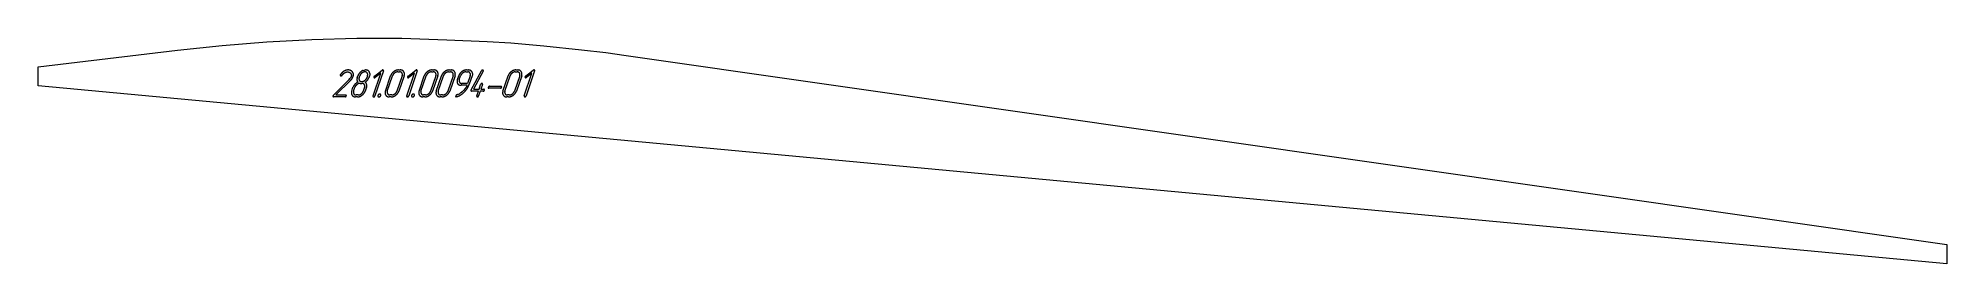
# Model space of a CAD drawing. Header units: millimetres. Extents: x 13 to 1986, y -177 to 57.
import ezdxf

# ---------------------------------------------------------------- set-up
doc = ezdxf.new("R2010")
doc.units = ezdxf.units.MM
doc.linetypes.add('K5LT_BASIC', pattern=[0])
doc.layers.add('Engraving', color=7, linetype='Continuous')

msp = doc.modelspace()

# ---------------------------------------------------------------- linework, layer by layer
at = {"color": 143, "linetype": 'K5LT_BASIC', "lineweight": 15, "true_color": 0x33acca}
for p, q in [((13.3, 27.3), (157.1, 44.5)), ((157.1, 44.5), (203.5, 49.1)), ((203.5, 49.1), (249.7, 53.1)), ((249.7, 53.1), (296.2, 55.6)), ((296.2, 55.6), (342.7, 56.9)), ((342.7, 56.9), (389.2, 56.9)), ((389.2, 56.9), (435.6, 55.1)), ((435.6, 55.1), (477.3, 53.5)), ((477.3, 53.5), (501.7, 52.1)), ((501.7, 52.1), (535.8, 49)), ((535.8, 49), (574.8, 44.9)), ((574.8, 44.9), (600, 41.9)), ((600, 41.9), (620.9, 39)), ((13.1, 7.3), (13.3, 27.3)), ((620.9, 39), (1986.3, -157.1)), ((1986.4, -177.1), (13.1, 7.3)), ((1986.3, -157.1), (1986.4, -177.1))]:
    msp.add_line(p, q, dxfattribs=at)
at = {"layer": 'Engraving', "color": 143, "linetype": 'K5LT_BASIC', "lineweight": 15, "true_color": 0x33acca}
for p, q in [((349.2, 23.5), (350.4, 23.8)), ((350.4, 23.8), (351.1, 23.9)), ((351.1, 23.9), (351.7, 23.9)), ((356, 20.2), (356, 19.2)), ((359.3, -3), (367.3, 20.5)), ((360.7, 17.6), (368.7, 23.6)), ((370.1, 22.9), (361.3, -3)), ((367.3, 20.5), (361.6, 16.2)), ((384.8, 21.9), (386.8, 21.9)), ((385.5, 23.9), (387.5, 23.9)), ((394.2, -3), (402.1, 20.5)), ((395.5, 17.6), (403.5, 23.6)), ((405, 22.9), (396.2, -3)), ((402.1, 20.5), (396.4, 16.2)), ((419.7, 21.9), (421.6, 21.9)), ((420.3, 23.9), (422.3, 23.9)), ((437.4, 21.9), (439.4, 21.9)), ((438.1, 23.9), (440.1, 23.9)), ((455.2, 21.9), (457.2, 21.9)), ((455.9, 23.9), (457.9, 23.9)), ((460.7, 3.2), (471.4, 23.1)), ((462.2, 20.2), (462.2, 19.2)), ((473.2, 22.7), (463.2, 4)), ((472, 23.7), (472.7, 23.9)), ((473.3, 22.9), (473.2, 22.7)), ((506.3, 21.9), (508.3, 21.9)), ((507, 23.9), (509, 23.9)), ((515.7, -3), (523.6, 20.5)), ((517, 17.6), (525, 23.6)), ((526.4, 22.9), (517.7, -3)), ((523.6, 20.5), (517.9, 16.2)), ((318.2, -2.4), (334.7, 14.1)), ((336, 13), (321, -2)), ((325.6, 18.8), (325.7, 19.2)), ((334.7, 14.1), (335.4, 14.9)), ((335.4, 14.9), (335.9, 15.6)), ((337.3, 2), (338.6, 6)), ((339.3, 2), (340.6, 6)), ((343, 15.9), (343.7, 18)), ((345, 15.9), (345.7, 17.9)), ((346, 10), (347.9, 10)), ((350.6, 6), (349.2, 2)), ((352.6, 6), (351.2, 2)), ((353.6, 17.9), (353, 15.9)), ((355.6, 17.9), (355, 15.9)), ((355.9, 18.6), (355.6, 17.9)), ((356, 19.2), (355.9, 18.6)), ((372.1, 2), (377.5, 17.9)), ((374.1, 2), (379.5, 17.9)), ((389.5, 17.9), (384.1, 2)), ((391.5, 17.9), (386.1, 2)), ((406.9, 2), (412.3, 17.9)), ((408.9, 2), (414.3, 17.9)), ((424.3, 17.9), (418.9, 2)), ((426.3, 17.9), (420.9, 2)), ((424.7, 2), (430.1, 17.9)), ((426.7, 2), (432.1, 17.9)), ((442.1, 17.9), (436.7, 2)), ((444.1, 17.9), (438.7, 2)), ((446.5, 13.9), (447.9, 17.9)), ((448.5, 13.9), (449.9, 17.9)), ((456.5, 8), (450.5, 8)), ((457.1, 10), (451.2, 10)), ((459.8, 17.9), (457.1, 10)), ((461.8, 17.9), (458.8, 9.1)), ((460.6, 3), (460.7, 3.2)), ((468.2, 2), (461.3, 2)), ((462, 18.5), (461.8, 17.9)), ((462.2, 19.2), (462, 18.5)), ((463.2, 4), (468.9, 4)), ((466.5, -3), (468.2, 2)), ((470.2, 2), (468.5, -3)), ((468.9, 4), (470.6, 9)), ((473.2, 2), (470.2, 2)), ((472.6, 9), (470.9, 4)), ((470.9, 4), (473.9, 4)), ((491, 5), (479.1, 5)), ((479.7, 7), (491.7, 7)), ((493.6, 2), (499, 17.9)), ((495.6, 2), (501, 17.9)), ((511, 17.9), (505.6, 2)), ((513, 17.9), (507.6, 2)), ((330.4, -4), (318.5, -4)), ((321, -2), (331.1, -2)), ((343.2, -4), (341.2, -4)), ((343.9, -2), (341.9, -2)), ((378, -4), (376.1, -4)), ((378.7, -2), (376.7, -2)), ((412.9, -4), (410.9, -4)), ((413.5, -2), (411.5, -2)), ((430.6, -4), (428.6, -4)), ((431.3, -2), (429.3, -2)), ((445.8, -3.9), (445.4, -4)), ((447.6, -1.3), (448.6, -0.8)), ((448.6, -0.8), (448.9, -0.6)), ((448.9, -0.6), (449.5, -0.2)), ((499.5, -4), (497.5, -4)), ((500.2, -2), (498.2, -2))]:
    msp.add_line(p, q, dxfattribs=at)
for points in [[(329.6, 22.8), (327.4, 21.6), (325.7, 19.2)], [(327.4, 18.5), (328.8, 20.3), (330.2, 21.1)], [(333.6, 23.9), (331.5, 23.9), (329.6, 22.8)], [(330.2, 21.1), (331.6, 21.9), (333, 21.9)], [(333, 21.9), (334, 21.9), (334.8, 21.5)], [(338, 22), (336.4, 23.9), (333.6, 23.9)], [(334.8, 21.5), (335.7, 21.1), (336.2, 20.5)], [(336.2, 20.5), (337.3, 19.1), (336.7, 17.1)], [(338.7, 17.1), (339.7, 19.9), (338, 22)], [(346.9, 22.2), (344.5, 20.3), (343.7, 18)], [(347.8, 20.8), (346.3, 19.6), (345.7, 17.9)], [(349.2, 23.5), (348, 23), (346.9, 22.2)], [(351, 21.9), (349.4, 21.9), (347.8, 20.8)], [(353.4, 20.7), (352.7, 21.9), (351, 21.9)], [(355.4, 22.2), (354.1, 23.9), (351.7, 23.9)], [(353.6, 17.9), (354.2, 19.6), (353.4, 20.7)], [(356, 20.2), (355.9, 21.3), (355.4, 22.2)], [(369.4, 23.9), (369.1, 23.9), (368.7, 23.6)], [(370.1, 23.6), (369.8, 23.9), (369.4, 23.9)], [(370.1, 22.9), (370.3, 23.3), (370.1, 23.6)], [(380.7, 22.1), (378.3, 20.3), (377.5, 17.9)], [(381.6, 20.7), (380.1, 19.6), (379.5, 17.9)], [(385.5, 23.9), (383, 23.9), (380.7, 22.1)], [(384.8, 21.9), (383.2, 21.9), (381.6, 20.7)], [(389.3, 20.7), (388.5, 21.9), (386.8, 21.9)], [(391.1, 22.1), (390, 23.9), (387.5, 23.9)], [(389.5, 17.9), (390, 19.5), (389.3, 20.7)], [(391.5, 17.9), (392.3, 20.4), (391.1, 22.1)], [(404.3, 23.9), (403.9, 23.9), (403.5, 23.6)], [(404.9, 23.6), (404.7, 23.9), (404.3, 23.9)], [(405, 22.9), (405.1, 23.3), (404.9, 23.6)], [(415.5, 22.1), (413.1, 20.3), (412.3, 17.9)], [(416.4, 20.7), (414.9, 19.6), (414.3, 17.9)], [(420.3, 23.9), (417.8, 23.9), (415.5, 22.1)], [(419.7, 21.9), (418, 21.9), (416.4, 20.7)], [(424.1, 20.7), (423.3, 21.9), (421.6, 21.9)], [(426, 22.1), (424.8, 23.9), (422.3, 23.9)], [(424.3, 17.9), (424.8, 19.5), (424.1, 20.7)], [(426.3, 17.9), (427.1, 20.4), (426, 22.1)], [(433.3, 22.1), (430.9, 20.3), (430.1, 17.9)], [(434.2, 20.7), (432.7, 19.6), (432.1, 17.9)], [(438.1, 23.9), (435.6, 23.9), (433.3, 22.1)], [(437.4, 21.9), (435.8, 21.9), (434.2, 20.7)], [(441.9, 20.7), (441.1, 21.9), (439.4, 21.9)], [(443.7, 22.1), (442.6, 23.9), (440.1, 23.9)], [(442.1, 17.9), (442.6, 19.5), (441.9, 20.7)], [(444.1, 17.9), (444.9, 20.4), (443.7, 22.1)], [(451.1, 22.1), (448.7, 20.3), (447.9, 17.9)], [(452, 20.7), (450.5, 19.6), (449.9, 17.9)], [(455.9, 23.9), (453.4, 23.9), (451.1, 22.1)], [(455.2, 21.9), (453.5, 21.9), (452, 20.7)], [(459.6, 20.7), (458.9, 21.9), (457.2, 21.9)], [(461.5, 22.1), (460.4, 23.9), (457.9, 23.9)], [(459.8, 17.9), (460.4, 19.6), (459.6, 20.7)], [(462.2, 20.2), (462.1, 21.3), (461.5, 22.1)], [(472, 23.7), (471.6, 23.5), (471.4, 23.1)], [(473.3, 23.6), (473.1, 23.9), (472.7, 23.9)], [(473.3, 22.9), (473.5, 23.4), (473.3, 23.6)], [(502.2, 22.1), (499.8, 20.3), (499, 17.9)], [(503.1, 20.7), (501.6, 19.6), (501, 17.9)], [(507, 23.9), (504.5, 23.9), (502.2, 22.1)], [(506.3, 21.9), (504.7, 21.9), (503.1, 20.7)], [(510.8, 20.7), (510, 21.9), (508.3, 21.9)], [(512.6, 22.1), (511.5, 23.9), (509, 23.9)], [(511, 17.9), (511.5, 19.5), (510.8, 20.7)], [(513, 17.9), (513.8, 20.4), (512.6, 22.1)], [(525.8, 23.9), (525.4, 23.9), (525, 23.6)], [(526.4, 23.6), (526.2, 23.9), (525.8, 23.9)], [(526.4, 22.9), (526.6, 23.3), (526.4, 23.6)], [(325.6, 18.8), (325.4, 18.4), (325.6, 18.1)], [(325.6, 18.1), (325.9, 17.8), (326.3, 17.8)], [(326.3, 17.8), (326.6, 17.9), (326.9, 18)], [(326.9, 18), (327.2, 18.2), (327.4, 18.5)], [(336.7, 17.1), (336.4, 16.3), (335.9, 15.6)], [(336, 13), (337.2, 14.2), (337.8, 15.2)], [(337.3, 2), (336.4, -0.5), (337.7, -2.2)], [(337.8, 15.2), (338.4, 16.1), (338.7, 17.1)], [(340.5, 8.9), (339.2, 7.5), (338.6, 6)], [(339.3, 2), (338.7, 0.4), (339.5, -0.8)], [(343.6, 11.3), (341.8, 10.3), (340.5, 8.9)], [(342.8, 8.8), (341.2, 7.6), (340.6, 6)], [(343, 15.9), (342.5, 14.5), (342.7, 13.3)], [(342.7, 13.3), (342.9, 12.1), (343.6, 11.3)], [(346, 10), (344.3, 10), (342.8, 8.8)], [(345, 15.9), (344.4, 14.3), (345.2, 13.1)], [(345.2, 13.1), (346, 11.9), (347.6, 11.9)], [(347.1, -0.8), (348.7, 0.3), (349.2, 2)], [(347.6, 11.9), (349.2, 11.9), (350.8, 13.1)], [(350.4, 8.8), (349.6, 10), (347.9, 10)], [(348, -2.2), (350.4, -0.5), (351.2, 2)], [(350.6, 6), (351.1, 7.6), (350.4, 8.8)], [(350.8, 13.1), (352.4, 14.2), (353, 15.9)], [(351.2, 11.3), (352.6, 12.2), (353.5, 13.3)], [(352.7, 9.1), (352.3, 10.6), (351.2, 11.3)], [(352.6, 6), (353.1, 7.7), (352.7, 9.1)], [(353.5, 13.3), (354.5, 14.5), (355, 15.9)], [(360.2, 16.9), (360, 16.5), (360.2, 16.2)], [(360.7, 17.6), (360.2, 17.1), (360.2, 16.9)], [(360.2, 16.2), (360.4, 15.9), (360.8, 15.9)], [(360.8, 15.9), (361.2, 15.9), (361.6, 16.2)], [(372.1, 2), (371.3, -0.5), (372.5, -2.2)], [(374.1, 2), (373.6, 0.4), (374.4, -0.8)], [(381.9, -0.8), (383.5, 0.3), (384.1, 2)], [(382.9, -2.2), (385.2, -0.4), (386.1, 2)], [(395, 16.9), (394.8, 16.5), (395, 16.2)], [(395.5, 17.6), (395, 17.1), (395, 16.9)], [(395, 16.2), (395.2, 15.9), (395.7, 15.9)], [(395.7, 15.9), (396, 15.9), (396.4, 16.2)], [(406.9, 2), (406.1, -0.5), (407.3, -2.2)], [(408.9, 2), (408.4, 0.4), (409.2, -0.8)], [(416.7, -0.8), (418.3, 0.3), (418.9, 2)], [(417.7, -2.2), (420, -0.4), (420.9, 2)], [(424.7, 2), (423.9, -0.5), (425.1, -2.2)], [(426.7, 2), (426.2, 0.4), (427, -0.8)], [(434.5, -0.8), (436.1, 0.3), (436.7, 2)], [(435.5, -2.2), (437.8, -0.4), (438.7, 2)], [(445.8, -3.9), (450.5, -2.3), (454.1, 1.5)], [(446.5, 13.9), (445.7, 11.4), (446.8, 9.7)], [(446.8, 9.7), (448, 8), (450.5, 8)], [(448.5, 13.9), (448, 12.3), (448.8, 11.1)], [(448.8, 11.1), (449.6, 10), (451.2, 10)], [(452.8, 2.5), (451, 0.8), (449.5, -0.2)], [(455, 5.2), (453.9, 3.7), (452.8, 2.5)], [(454.1, 1.5), (457.4, 4.9), (458.8, 9.1)], [(456.5, 8), (456, 6.7), (455, 5.2)], [(460.6, 3), (460.5, 2.6), (460.6, 2.3)], [(460.6, 2.3), (460.8, 2), (461.3, 2)], [(471.1, 9.6), (470.7, 9.3), (470.6, 9)], [(471.9, 10), (471.5, 10), (471.1, 9.6)], [(472.5, 9.7), (472.3, 10), (471.9, 10)], [(472.6, 9), (472.7, 9.5), (472.5, 9.7)], [(473.2, 2), (473.7, 2), (474.1, 2.3)], [(474.5, 3.7), (474.3, 4), (473.9, 4)], [(474.1, 2.3), (474.4, 2.6), (474.6, 3)], [(474.6, 3), (474.7, 3.4), (474.5, 3.7)], [(478.4, 6), (478.3, 5.6), (478.4, 5.3)], [(478.9, 6.6), (478.5, 6.2), (478.4, 6)], [(478.4, 5.3), (478.6, 5), (479.1, 5)], [(479.7, 7), (479.2, 7), (478.9, 6.6)], [(491, 5), (491.5, 5), (491.8, 5.3)], [(492.2, 6.7), (492, 7), (491.7, 7)], [(491.8, 5.3), (492.2, 5.6), (492.3, 6)], [(492.3, 6), (492.5, 6.3), (492.2, 6.7)], [(493.6, 2), (492.8, -0.5), (494, -2.2)], [(495.6, 2), (495.1, 0.4), (495.9, -0.8)], [(503.4, -0.8), (505, 0.3), (505.6, 2)], [(504.4, -2.2), (506.7, -0.4), (507.6, 2)], [(516.5, 16.9), (516.3, 16.5), (516.5, 16.2)], [(517, 17.6), (516.5, 17.1), (516.5, 16.9)], [(516.5, 16.2), (516.7, 15.9), (517.2, 15.9)], [(517.2, 15.9), (517.5, 15.9), (517.9, 16.2)], [(317.9, -2.9), (317.7, -3.3), (317.9, -3.6)], [(318.2, -2.4), (318, -2.6), (317.9, -2.9)], [(317.9, -3.6), (318.1, -4), (318.5, -4)], [(330.4, -4), (330.9, -4), (331.2, -3.6)], [(331.6, -2.3), (331.4, -2), (331.1, -2)], [(331.2, -3.6), (331.6, -3.3), (331.7, -3)], [(331.7, -3), (331.8, -2.6), (331.6, -2.3)], [(337.7, -2.2), (338.9, -4), (341.2, -4)], [(339.5, -0.8), (340.3, -2), (341.9, -2)], [(343.2, -4), (345.7, -4), (348, -2.2)], [(343.9, -2), (345.6, -2), (347.1, -0.8)], [(359.3, -3), (359.2, -3.5), (359.4, -3.7)], [(359.4, -3.7), (359.8, -4), (360, -4)], [(360, -4), (360.4, -4), (360.8, -3.7)], [(360.8, -3.7), (361.2, -3.5), (361.3, -3)], [(364.4, -2.5), (364.2, -3.1), (364.4, -3.5)], [(365.1, -1.6), (364.5, -2.1), (364.4, -2.5)], [(364.4, -3.5), (364.7, -4), (365.4, -4)], [(366.4, -1), (365.7, -1), (365.1, -1.6)], [(365.4, -4), (366.1, -4), (366.7, -3.5)], [(367.3, -1.5), (366.9, -1), (366.4, -1)], [(366.7, -3.5), (367.2, -3), (367.4, -2.5)], [(367.4, -2.5), (367.6, -1.9), (367.3, -1.5)], [(372.5, -2.2), (373.8, -4), (376.1, -4)], [(374.4, -0.8), (375.2, -2), (376.7, -2)], [(378, -4), (380.5, -4), (382.9, -2.2)], [(378.7, -2), (380.3, -2), (381.9, -0.8)], [(394.2, -3), (394, -3.5), (394.2, -3.7)], [(394.2, -3.7), (394.6, -4), (394.8, -4)], [(394.8, -4), (395.3, -4), (395.6, -3.7)], [(395.6, -3.7), (396, -3.5), (396.2, -3)], [(399.2, -2.5), (399, -3.1), (399.3, -3.5)], [(399.9, -1.6), (399.3, -2.1), (399.2, -2.5)], [(399.3, -3.5), (399.5, -4), (400.2, -4)], [(401.2, -1), (400.5, -1), (399.9, -1.6)], [(400.2, -4), (400.9, -4), (401.5, -3.5)], [(402.1, -1.5), (401.8, -1), (401.2, -1)], [(401.5, -3.5), (402, -3), (402.2, -2.5)], [(402.2, -2.5), (402.4, -1.9), (402.1, -1.5)], [(407.3, -2.2), (408.6, -4), (410.9, -4)], [(409.2, -0.8), (410, -2), (411.5, -2)], [(412.9, -4), (415.3, -4), (417.7, -2.2)], [(413.5, -2), (415.1, -2), (416.7, -0.8)], [(425.1, -2.2), (426.4, -4), (428.6, -4)], [(427, -0.8), (427.8, -2), (429.3, -2)], [(430.6, -4), (433.1, -4), (435.5, -2.2)], [(431.3, -2), (432.9, -2), (434.5, -0.8)], [(444.8, -3), (444.6, -3.4), (444.8, -3.7)], [(445.1, -2.4), (444.9, -2.7), (444.8, -3)], [(444.8, -3.7), (445.2, -4), (445.4, -4)], [(445.7, -2), (445.3, -2.2), (445.1, -2.4)], [(447.6, -1.3), (446.5, -1.8), (445.7, -2)], [(466.5, -3), (466.4, -3.5), (466.6, -3.7)], [(466.6, -3.7), (467, -4), (467.2, -4)], [(467.2, -4), (467.6, -4), (468, -3.7)], [(468, -3.7), (468.4, -3.5), (468.5, -3)], [(494, -2.2), (495.3, -4), (497.5, -4)], [(495.9, -0.8), (496.7, -2), (498.2, -2)], [(499.5, -4), (502, -4), (504.4, -2.2)], [(500.2, -2), (501.8, -2), (503.4, -0.8)], [(515.7, -3), (515.5, -3.5), (515.7, -3.7)], [(515.7, -3.7), (516.1, -4), (516.3, -4)], [(516.3, -4), (516.8, -4), (517.1, -3.7)], [(517.1, -3.7), (517.5, -3.5), (517.7, -3)]]:
    msp.add_open_spline(points, degree=2, dxfattribs=at)

doc.saveas('drawing.dxf')
